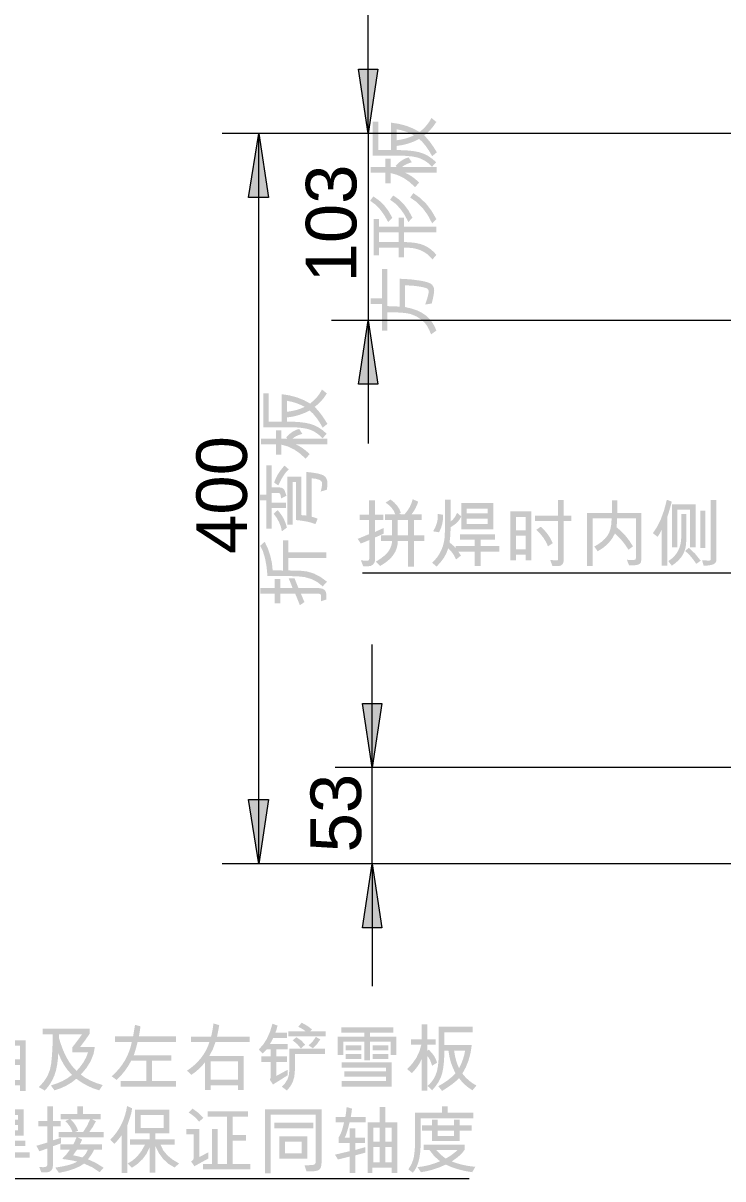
# Model space of a CAD drawing. Header units: millimetres. Extents: x 3 to 591, y 5 to 206.
# Drawn here: x 173.7 to 212.1, y 85.3 to 148.6 of the extents above; entities that cross this region are included whole.
import ezdxf

# ---------------------------------------------------------------- set-up
doc = ezdxf.new("R2010")
doc.units = ezdxf.units.MM

msp = doc.modelspace()

# ---------------------------------------------------------------- hatches: boundary and pattern name
h = msp.add_hatch(color=7)
h.paths.add_polyline_path([(192.616667, 142.592778), (192.0875, 146.120556), (193.145833, 146.120556)])
h.paths.add_polyline_path([(192.616667, 132.362222), (193.145833, 128.869722), (192.0875, 128.869722)])
h = msp.add_hatch(color=7)
h.paths.add_polyline_path([(194.835659, 141.288975), (195.009843, 141.021635), (194.825547, 140.961673), (194.674428, 140.897474), (194.556382, 140.828934), (194.471305, 140.755949), (196.376305, 140.755949), (196.376305, 140.448922), (194.637772, 140.448922), (194.821947, 140.361891), (195.012323, 140.243801), (195.2089, 140.094603), (195.411678, 139.914244), (195.187885, 139.656275), (194.886603, 139.939264), (194.564805, 140.162359), (194.22244, 140.325614), (193.859456, 140.429079), (193.859456, 139.872351), (193.562351, 139.872351), (193.562351, 140.448922), (192.746001, 140.448922), (192.746001, 140.755949), (193.562351, 140.755949), (193.562351, 141.215663), (193.859456, 141.215663), (193.859456, 140.755949), (194.181917, 140.755949), (194.126796, 140.836978), (194.296699, 141.002558), (194.471512, 141.13305), (194.651182, 141.228505)])
h.paths.add_polyline_path([(196.085264, 143.449738), (196.352603, 143.232008), (196.201604, 143.010618), (196.03965, 142.814394), (195.866741, 142.643285), (195.682876, 142.497238), (195.849998, 142.324432), (196.022287, 142.111939), (196.199744, 141.859758), (196.382369, 141.567889), (196.124951, 141.357876), (195.96186, 141.639918), (195.789261, 141.891522), (195.607153, 142.112637), (195.415537, 142.303211), (195.127398, 142.162143), (194.824427, 142.050685), (194.506678, 141.96889), (194.1742, 141.916809), (194.1742, 141.69081), (194.555779, 141.683059), (194.894363, 141.659805), (195.189952, 141.621047), (195.442547, 141.566787), (195.672524, 141.486473), (195.899504, 141.369521), (196.12359, 141.215878), (196.344886, 141.025494), (196.112824, 140.773588), (195.992401, 140.902176), (195.852651, 141.018466), (195.69347, 141.122559), (195.514756, 141.21456), (195.294717, 141.289483), (195.010807, 141.343063), (194.663025, 141.375248), (194.25137, 141.385988), (192.868922, 141.385988), (192.868922, 143.247994), (193.167681, 143.247994), (193.167681, 141.694669), (193.871032, 141.694669), (193.871032, 143.194526), (194.307698, 143.126399), (194.713978, 143.017861), (195.089872, 142.868809), (195.435381, 142.679139), (195.646221, 142.861867), (195.824814, 143.05121), (195.971162, 143.247167)])
h.paths.add_polyline_path([(194.1742, 142.830172), (194.1742, 142.226041), (194.447052, 142.271826), (194.698406, 142.332287), (194.928263, 142.407425), (195.136622, 142.497238), (194.905938, 142.612279), (194.66864, 142.70608), (194.424728, 142.778694)])
h = msp.add_hatch(color=7)
h.paths.add_polyline_path([(186.619444, 102.587778), (186.055, 106.115556), (187.148611, 106.115556)])
h.paths.add_polyline_path([(186.619444, 142.592778), (187.148611, 139.100278), (186.055, 139.100278)])
h = msp.add_hatch(color=7)
h.paths.add_polyline_path([(192.900342, 139.154552), (193.217428, 138.931121), (193.496481, 138.661077), (193.7375, 138.344524), (193.940485, 137.981566), (193.712833, 137.750056), (193.502622, 138.124495), (193.268071, 138.444105), (193.009233, 138.708835), (192.726158, 138.918632)])
h.paths.add_polyline_path([(194.580446, 137.981566), (194.580446, 137.494292), (196.356461, 137.494292), (196.356461, 137.185612), (194.580446, 137.185612), (194.580446, 136.654791), (194.934309, 136.63785), (195.241766, 136.599463), (195.502715, 136.539682), (195.717052, 136.458559), (195.90021, 136.357583), (196.067762, 136.239037), (196.219812, 136.102921), (196.356461, 135.949236), (196.138731, 135.697881), (195.998274, 135.859523), (195.842307, 135.998001), (195.670824, 136.113302), (195.483819, 136.205413), (195.281285, 136.274321), (195.063216, 136.320014), (194.829605, 136.342478), (194.580446, 136.341701), (194.580446, 135.814739), (194.284994, 135.814739), (194.284994, 136.347764), (193.209573, 136.347764), (193.209573, 135.925533), (192.912468, 135.925533), (192.912468, 137.908255), (193.209573, 137.908255), (193.209573, 137.494292), (194.284994, 137.494292), (194.284994, 137.981566)])
h.paths.add_polyline_path([(194.284994, 137.185612), (193.209573, 137.185612), (193.209573, 136.654791), (194.284994, 136.654791)])
h.paths.add_polyline_path([(193.991748, 139.205816), (194.301479, 138.990023), (194.580721, 138.714752), (194.829371, 138.380052), (195.047325, 137.985976), (194.820224, 137.750056), (194.610539, 138.147964), (194.373464, 138.484275), (194.109105, 138.758987), (193.817564, 138.9721)])
h.paths.add_polyline_path([(195.09473, 139.332595), (195.463898, 139.072981), (195.796633, 138.749754), (196.092886, 138.362964), (196.352603, 137.912664), (196.124951, 137.676744), (195.884053, 138.12924), (195.60295, 138.516107), (195.281747, 138.837449), (194.920546, 139.093368)])
h = msp.add_hatch(color=7)
h.dxf.hatch_style = 2
h.paths.add_polyline_path([(193.674799, 135.181828), (193.674799, 133.14178), (193.809675, 133.140135), (193.966254, 133.135234), (194.144538, 133.127129), (194.344526, 133.115873), (194.344526, 134.64329), (194.947831, 134.609735), (195.494912, 134.536906), (195.729006, 134.488106), (195.912044, 134.434242), (196.044026, 134.37521), (196.124951, 134.310907), (196.208047, 134.172415), (196.235745, 134.024827), (196.227288, 133.903094), (196.201983, 133.739711), (196.159936, 133.534779), (196.101249, 133.288403), (195.740754, 133.226667), (195.825719, 133.472853), (195.886344, 133.676459), (195.922681, 133.837482), (195.934782, 133.955925), (195.919348, 134.027789), (195.872494, 134.089319), (195.823807, 134.117939), (195.740547, 134.147541), (195.622665, 134.178073), (195.470107, 134.209484), (195.093489, 134.259782), (194.641631, 134.284449), (194.641631, 133.09217), (194.993668, 133.010539), (195.300746, 132.906273), (195.56297, 132.779476), (195.780441, 132.630252), (195.962765, 132.458393), (196.119508, 132.263694), (196.250723, 132.046257), (196.356461, 131.806185), (196.06542, 131.594518), (195.961335, 131.84589), (195.845003, 132.059331), (195.716371, 132.234945), (195.575389, 132.372834), (195.270154, 132.575957), (194.942594, 132.709627), (194.736517, 132.753035), (194.456491, 132.784041), (194.102568, 132.802645), (193.674799, 132.808846), (193.674799, 131.79461), (193.379899, 131.79461), (193.379899, 133.258637), (192.752065, 133.258637), (192.752065, 133.567318), (193.379899, 133.567318), (193.379899, 135.181828)])
h = msp.add_hatch(color=7)
h.paths.add_polyline_path([(188.836551, 126.415424), (189.010735, 126.148085), (188.82644, 126.088123), (188.675321, 126.023924), (188.557275, 125.955384), (188.472198, 125.882399), (190.377198, 125.882399), (190.377198, 125.575372), (188.638665, 125.575372), (188.82284, 125.488341), (189.013216, 125.370251), (189.209793, 125.221053), (189.412571, 125.040694), (189.188778, 124.782725), (188.887496, 125.065714), (188.565698, 125.288809), (188.223333, 125.452064), (187.860349, 125.555529), (187.860349, 124.998801), (187.563244, 124.998801), (187.563244, 125.575372), (186.746894, 125.575372), (186.746894, 125.882399), (187.563244, 125.882399), (187.563244, 126.342113), (187.860349, 126.342113), (187.860349, 125.882399), (188.18281, 125.882399), (188.127689, 125.963428), (188.297592, 126.129008), (188.472405, 126.259499), (188.652075, 126.354954)])
h.paths.add_polyline_path([(190.086156, 128.576188), (190.353496, 128.358458), (190.202497, 128.137068), (190.040543, 127.940844), (189.867634, 127.769735), (189.683769, 127.623688), (189.850891, 127.450882), (190.02318, 127.238389), (190.200637, 126.986208), (190.383261, 126.694339), (190.125844, 126.484326), (189.962753, 126.766368), (189.790154, 127.017972), (189.608046, 127.239086), (189.41643, 127.429661), (189.128291, 127.288592), (188.82532, 127.177135), (188.507571, 127.09534), (188.175093, 127.043259), (188.175093, 126.81726), (188.556672, 126.809509), (188.895256, 126.786255), (189.190845, 126.747497), (189.443439, 126.693237), (189.673417, 126.612923), (189.900397, 126.495971), (190.124483, 126.342328), (190.345779, 126.151944), (190.113717, 125.900038), (189.993294, 126.028626), (189.853544, 126.144916), (189.694363, 126.249009), (189.515649, 126.34101), (189.29561, 126.415933), (189.0117, 126.469512), (188.663918, 126.501698), (188.252263, 126.512438), (186.869815, 126.512438), (186.869815, 128.374444), (187.168574, 128.374444), (187.168574, 126.821119), (187.871925, 126.821119), (187.871925, 128.320976), (188.30859, 128.252849), (188.714871, 128.144311), (189.090765, 127.995259), (189.436274, 127.805589), (189.647113, 127.988317), (189.825707, 128.17766), (189.972055, 128.373617)])
h.paths.add_polyline_path([(188.175093, 127.956622), (188.175093, 127.35249), (188.447945, 127.398276), (188.699299, 127.458737), (188.929156, 127.533875), (189.137515, 127.623688), (188.906831, 127.738729), (188.669533, 127.83253), (188.42562, 127.905144)])
h = msp.add_hatch(color=7)
h.paths.add_polyline_path([(187.323465, 124.421562), (187.323465, 123.217157), (187.721443, 123.217157), (187.842788, 123.202171), (187.94062, 123.157212), (188.014991, 123.082281), (188.065952, 122.977378), (188.139264, 122.759648), (187.848222, 122.605308), (187.814598, 122.803194), (187.775738, 122.883327), (187.693882, 122.91013), (187.323465, 122.91013), (187.323465, 122.385373), (188.11942, 122.385373), (188.11942, 122.078346), (187.323465, 122.078346), (187.323465, 120.948906), (187.028014, 120.948906), (187.028014, 122.503884), (186.69508, 122.503884), (186.69508, 122.810911), (187.028014, 122.810911), (187.028014, 124.421562)])
h.paths.add_polyline_path([(187.655848, 121.97141), (187.833296, 121.753853), (187.977, 121.521205), (188.086907, 121.273468), (188.162966, 121.010642), (187.891768, 120.808346), (187.82955, 121.067159), (187.733845, 121.312846), (187.604654, 121.54551), (187.441977, 121.765256)])
h.paths.add_polyline_path([(188.030675, 124.409987), (188.26439, 124.203832), (188.121548, 124.055107), (187.97824, 123.858634), (187.834416, 123.614411), (187.690024, 123.322439), (187.465679, 123.476779), (187.548689, 123.6991), (187.670455, 123.928707), (187.831083, 124.165652)])
h.paths.add_polyline_path([(189.226261, 124.061067), (189.574164, 124.021699), (189.85065, 123.974733), (190.055822, 123.920223), (190.189785, 123.85822), (190.275964, 123.781317), (190.337648, 123.682865), (190.374735, 123.562812), (190.38712, 123.421107), (190.379679, 123.293431), (190.357354, 123.092582), (190.016703, 122.981237), (190.074719, 123.231695), (190.093873, 123.437092), (190.082393, 123.500972), (190.047916, 123.556223), (189.990391, 123.602896), (189.909767, 123.641041), (189.720907, 123.691409), (189.521712, 123.70829), (189.521712, 121.606506), (189.694862, 121.558619), (189.850236, 121.497916), (189.725662, 121.200811), (189.522065, 121.274924), (189.277592, 121.336893), (188.992296, 121.386769), (188.666226, 121.424605), (188.666226, 123.506545), (188.479915, 123.506545), (188.479915, 121.177109), (188.18281, 121.177109), (188.18281, 123.797587), (188.96278, 123.797587), (188.96278, 121.695803), (189.226261, 121.6721)])
at = {"true_color": 0x0000ff}
h = msp.add_hatch(color=5, dxfattribs=at)
h.paths.add_polyline_path([(195.053993, 122.564236), (195.356611, 122.435252), (195.301506, 122.267924), (195.223768, 122.096668), (195.123292, 121.921485), (194.999974, 121.742375), (195.545126, 121.742375), (195.548985, 121.425426), (195.122895, 121.425426), (195.122895, 120.596949), (195.703325, 120.596949), (195.699467, 120.28441), (195.122895, 120.28441), (195.122895, 118.877709), (194.802088, 118.877709), (194.802088, 120.28441), (194.241502, 120.28441), (194.227161, 120.079229), (194.182479, 119.883711), (194.10745, 119.697857), (194.002068, 119.521666), (193.866326, 119.355139), (193.700217, 119.198275), (193.503736, 119.051075), (193.276875, 118.913538), (193.040404, 119.145048), (193.286281, 119.304108), (193.486475, 119.456347), (193.640988, 119.601764), (193.749818, 119.740361), (193.825369, 119.875451), (193.880043, 120.010387), (193.913839, 120.14522), (193.926758, 120.28), (193.320421, 120.28), (193.316563, 120.596949), (193.916836, 120.596949), (193.916836, 121.425426), (193.532639, 121.425426), (193.532639, 121.742375), (194.100942, 121.742375), (194.027562, 121.917471), (193.914907, 122.082337), (193.762978, 122.237073), (193.571776, 122.381784), (193.845178, 122.552661), (194.046596, 122.385212), (194.207602, 122.208565), (194.328095, 122.022616), (194.407969, 121.827262), (194.29497, 121.750092), (194.615777, 121.742375), (194.774011, 121.941949), (194.899791, 122.145451), (194.993119, 122.35288)])
h.paths.add_polyline_path([(194.802088, 121.425426), (194.237644, 121.425426), (194.237644, 120.596949), (194.802088, 120.596949)])
h.paths.add_polyline_path([(192.676051, 119.311515), (192.676051, 120.325751), (192.216337, 120.13944), (192.046012, 120.395204), (192.672192, 120.654827), (192.672192, 121.425426), (192.152947, 121.425426), (192.149089, 121.724184), (192.672192, 121.724184), (192.672192, 122.500847), (192.986936, 122.500847), (192.986936, 121.724184), (193.451059, 121.724184), (193.451059, 121.425426), (192.986936, 121.425426), (192.986936, 120.771684), (193.178036, 120.859534), (193.32304, 120.925473), (193.421948, 120.969502), (193.474762, 120.991619), (193.474762, 120.678529), (192.986936, 120.466311), (192.986936, 119.177019), (192.950143, 119.0778), (192.876142, 118.981888), (192.761282, 118.912435), (192.603842, 118.892592), (192.449984, 118.895417), (192.346975, 118.893694), (192.216337, 119.21836), (192.531632, 119.193004), (192.60646, 119.200859), (192.649041, 119.224423)])
h = msp.add_hatch(color=5, dxfattribs=at)
h.paths.add_polyline_path([(196.367105, 118.877709), (196.123468, 119.087722), (196.286454, 119.251973), (196.42773, 119.428045), (196.547289, 119.615926), (196.645124, 119.815602), (196.721229, 120.027059), (196.775598, 120.250286), (196.808224, 120.48527), (196.819101, 120.731997), (196.819101, 122.536676), (197.145972, 122.536676), (197.145972, 121.352114), (197.247051, 121.439766), (197.338622, 121.546486), (197.420684, 121.672327), (197.493238, 121.81734), (197.714826, 121.627171), (197.714826, 122.350365), (199.479817, 122.350365), (199.479817, 120.910039), (197.714826, 120.910039), (197.714826, 121.611185), (197.629922, 121.456785), (197.509223, 121.308637), (197.345116, 121.166794), (197.137704, 121.031307), (197.119996, 120.58813), (197.078724, 120.191255), (197.197795, 120.098134), (197.291286, 120.017209), (197.359249, 119.948479), (197.401736, 119.891945), (197.411658, 119.997227), (198.449596, 119.997227), (198.449596, 120.345595), (197.653641, 120.345595), (197.653641, 120.636637), (199.569114, 120.636637), (199.569114, 120.345595), (198.774813, 120.345595), (198.774813, 119.997227), (199.797317, 119.997227), (199.797317, 119.700122), (198.774813, 119.700122), (198.774813, 118.901411), (198.449596, 118.901411), (198.449596, 119.700122), (197.552218, 119.700122), (197.571717, 119.670632), (197.613954, 119.611376), (197.703251, 119.477982), (197.43536, 119.265764), (197.342144, 119.454779), (197.238645, 119.61992), (197.124914, 119.761083), (197.001002, 119.878164), (196.91304, 119.62526), (196.778105, 119.374216), (196.596143, 119.125032)])
h.paths.add_polyline_path([(199.166727, 122.049401), (198.020199, 122.049401), (198.020199, 121.793638), (199.166727, 121.793638)])
h.paths.add_polyline_path([(199.166727, 121.498737), (198.020199, 121.498737), (198.020199, 121.205491), (199.166727, 121.205491)])
h.paths.add_polyline_path([(196.424982, 121.762218), (196.719883, 121.712609), (196.717411, 121.462478), (196.680264, 121.219685), (196.608494, 120.984126), (196.502152, 120.755699), (196.176935, 120.806962), (196.288755, 121.012841), (196.368689, 121.21624), (196.416688, 121.417158), (196.432699, 121.615595)])
h = msp.add_hatch(color=5, dxfattribs=at)
h.paths.add_polyline_path([(203.759569, 121.367548), (203.33348, 121.367548), (203.33348, 119.206784), (203.314876, 119.093096), (203.259066, 118.996771), (203.177624, 118.931521), (203.082126, 118.909679), (202.713363, 118.909679), (202.596505, 119.238204), (202.96141, 119.210643), (203.010054, 119.224285), (203.026453, 119.28175), (203.026453, 121.367548), (201.764721, 121.367548), (201.764721, 121.665204), (203.026453, 121.665204), (203.026453, 122.524549), (203.33348, 122.524549), (203.33348, 121.665204), (203.759569, 121.665204)])
h.paths.add_polyline_path([(201.560772, 119.222218), (201.253193, 119.222218), (201.253193, 119.521528), (200.726232, 119.521528), (200.726232, 119.222218), (200.417, 119.222218), (200.417, 121.89451), (201.560772, 121.89451)])
h.paths.add_polyline_path([(201.253193, 120.856572), (201.253193, 121.59961), (200.726232, 121.59961), (200.726232, 120.856572)])
h.paths.add_polyline_path([(201.253193, 119.818633), (201.253193, 120.561671), (200.726232, 120.561671), (200.726232, 119.818633)])
h.paths.add_polyline_path([(202.729348, 120.159284), (202.474135, 119.9851), (202.360128, 120.232536), (202.214857, 120.465553), (202.03827, 120.684205), (201.830316, 120.888542), (202.073953, 121.058868), (202.286972, 120.855366), (202.467176, 120.637601), (202.614618, 120.405574)])
h = msp.add_hatch(color=5, dxfattribs=at)
h.dxf.hatch_style = 2
h.paths.add_polyline_path([(207.583466, 119.214501), (207.557111, 119.096576), (207.478046, 119.012343), (207.346271, 118.961804), (207.161786, 118.944957), (207.048925, 118.946542), (206.91374, 118.95102), (206.795228, 119.25033), (206.97837, 119.238204), (207.116036, 119.234345), (207.192086, 119.240865), (207.246536, 119.260459), (207.279281, 119.293179), (207.29022, 119.339076), (207.29022, 121.52244), (206.26055, 121.52244), (206.236296, 121.023039), (206.483008, 120.814895), (206.713855, 120.572489), (206.928889, 120.295874), (207.128162, 119.9851), (206.880115, 119.798789), (206.730676, 120.0334), (206.557723, 120.260157), (206.36131, 120.479058), (206.141487, 120.690105), (205.979748, 120.398744), (205.768245, 120.138958), (205.50703, 119.910695), (205.196153, 119.713902), (205.009842, 119.972973), (205.231956, 120.105058), (205.424563, 120.245825), (205.587714, 120.395273), (205.721461, 120.553403), (205.825322, 120.735821), (205.899572, 120.958133), (205.944161, 121.220339), (205.959035, 121.52244), (204.912828, 121.52244), (204.912828, 118.901411), (204.603596, 118.901411), (204.603596, 121.81734), (205.981083, 121.81734), (205.981083, 122.504705), (206.272125, 122.504705), (206.272125, 121.81734), (207.583466, 121.81734)])
h = msp.add_hatch(color=5, dxfattribs=at)
h.paths.add_polyline_path([(209.253765, 122.435252), (209.187206, 122.172667), (209.103283, 121.88073), (209.010128, 121.591893), (209.010128, 118.925113), (208.703101, 118.925113), (208.703101, 120.892401), (208.59458, 120.680252), (208.475449, 120.508204), (208.219685, 120.70609), (208.45483, 121.058936), (208.660933, 121.48165), (208.838097, 121.974229), (208.986426, 122.536676), (209.126434, 122.484861), (209.200848, 122.453442)])
h.paths.add_polyline_path([(211.696751, 119.21836), (211.687156, 119.152421), (211.658442, 119.095163), (211.61071, 119.046587), (211.544064, 119.006693), (211.453217, 118.974447), (211.332811, 118.948815), (211.182846, 118.929799), (211.003322, 118.917396), (210.914025, 119.226628), (211.310349, 119.200721), (211.362715, 119.219462), (211.387519, 119.246472), (211.387519, 122.52069), (211.696751, 122.52069)])
h.paths.add_polyline_path([(210.565657, 119.931632), (210.256426, 119.931632), (210.256426, 121.987665), (209.559138, 121.987665), (209.559138, 119.931632), (209.26975, 119.931632), (209.26975, 122.28477), (210.565657, 122.28477)])
h.paths.add_polyline_path([(211.100336, 119.888086), (210.813153, 119.888086), (210.813153, 121.932544), (211.100336, 121.940261)])
h.paths.add_polyline_path([(210.050822, 120.341736), (210.039057, 120.106626), (210.003831, 119.892496), (209.945247, 119.69945), (209.863409, 119.527592), (209.755405, 119.36873), (209.619083, 119.215397), (209.454442, 119.067542), (209.261482, 118.925113), (209.063596, 119.177019), (209.230845, 119.293159), (209.375816, 119.424945), (209.498501, 119.572363), (209.598895, 119.7354), (209.67699, 119.914043), (209.73278, 120.10828), (209.766258, 120.318097), (209.777419, 120.543481), (209.777419, 121.75395), (210.050822, 121.75395)])
h.paths.add_polyline_path([(210.841265, 119.196862), (210.597077, 119.026537), (210.446595, 119.242846), (210.294459, 119.432851), (210.14067, 119.596502), (209.985228, 119.733746), (210.187524, 119.904072), (210.532998, 119.584367)])
h = msp.add_hatch(color=7)
h.paths.add_polyline_path([(188.248405, 120.316546), (188.248405, 119.654536), (190.325935, 119.654536), (190.325935, 119.347509), (188.248405, 119.347509), (188.248405, 118.664002), (188.91758, 118.648568), (189.292449, 118.604635), (189.658069, 118.489336), (190.01449, 118.30262), (190.361764, 118.044436), (190.125844, 117.792531), (189.833037, 118.026117), (189.50111, 118.196089), (189.130013, 118.3025), (188.719694, 118.3454), (188.224702, 118.356975), (187.101326, 118.356975), (187.049141, 118.882094), (186.965382, 119.334556), (186.850101, 119.714257), (186.703348, 120.021094), (186.946985, 120.234966), (187.123116, 119.860828), (187.254701, 119.475942), (187.341845, 119.080308), (187.38465, 118.673924), (187.953504, 118.660144), (187.953504, 120.316546)])
h.paths.add_polyline_path([(188.585197, 118.226337), (188.699643, 117.934882), (188.801274, 117.695517), (189.923548, 117.695517), (190.109376, 117.667474), (190.242702, 117.58362), (190.288383, 117.50993), (190.318769, 117.401306), (190.333859, 117.257749), (190.333652, 117.079258), (190.032689, 116.972323), (190.036547, 117.249584), (190.030242, 117.309313), (190.011329, 117.352041), (189.979806, 117.377716), (189.935675, 117.386285), (188.933014, 117.386285), (189.125388, 116.932635), (188.874585, 116.758451), (188.790361, 116.97507), (188.719625, 117.15195), (188.662428, 117.289039), (188.618821, 117.386285), (187.798613, 117.386285), (187.798613, 116.855465), (187.501508, 116.855465), (187.501508, 117.386285), (186.714924, 117.386285), (186.714924, 117.707644), (187.501508, 117.707644), (187.501508, 118.194918), (187.798613, 118.194918), (187.798613, 117.695517), (188.476057, 117.695517), (188.451045, 117.76497), (188.40743, 117.876591), (188.345212, 118.03038), (188.26439, 118.226337)])
h = msp.add_hatch(color=7)
h.paths.add_polyline_path([(192.828333, 102.587778), (193.3575, 99.095278), (192.299167, 99.095278)])
h.paths.add_polyline_path([(192.828333, 107.879444), (192.299167, 111.371944), (193.3575, 111.371944)])
h = msp.add_hatch(color=7)
h.paths.add_polyline_path([(173.853455, 90.152861), (173.546428, 90.152861), (173.546428, 90.453824), (172.474866, 90.453824), (172.474866, 90.152861), (172.215243, 90.152861), (172.215243, 92.932088), (172.88056, 92.932088), (172.88056, 93.783716), (173.187587, 93.783716), (173.187587, 92.932088), (173.853455, 92.932088)])
h.paths.add_polyline_path([(173.546428, 91.878164), (173.546428, 92.636637), (173.187587, 92.636637), (173.187587, 91.878164)])
h.paths.add_polyline_path([(172.88056, 91.878164), (172.88056, 92.636637), (172.523924, 92.636637), (172.523924, 91.878164)])
h.paths.add_polyline_path([(173.546428, 90.750929), (173.546428, 91.581059), (173.187587, 91.581059), (173.187587, 90.750929)])
h.paths.add_polyline_path([(172.88056, 90.750929), (172.88056, 91.581059), (172.523924, 91.581059), (172.523924, 90.750929)])
h.paths.add_polyline_path([(172.118229, 92.932088), (171.231875, 92.932088), (171.162835, 92.654482), (171.094623, 92.421938), (171.027236, 92.234456), (170.960677, 92.092036), (171.240143, 92.092036), (171.240143, 92.612934), (171.549375, 92.612934), (171.549375, 92.092036), (172.072478, 92.092036), (172.072478, 91.797136), (171.549375, 91.797136), (171.549375, 91.422309), (172.094527, 91.577201), (172.094527, 91.274032), (171.549375, 91.127409), (171.549375, 90.152861), (171.240143, 90.152861), (171.240143, 91.057956), (170.596324, 90.899757), (170.429857, 91.163238), (170.618321, 91.207835), (170.781877, 91.246541), (170.920525, 91.279355), (171.034264, 91.306279), (171.123096, 91.327311), (171.18702, 91.342452), (171.226036, 91.351702), (171.240143, 91.355061), (171.240143, 91.797136), (170.623885, 91.797136), (170.623885, 92.092036), (170.7081, 92.234456), (170.787044, 92.421938), (170.860614, 92.654482), (170.928707, 92.932088), (170.465686, 92.932088), (170.465686, 93.229193), (170.994301, 93.229193), (171.01455, 93.32023), (171.03392, 93.441135), (171.05236, 93.591807), (171.069818, 93.77214), (171.363064, 93.686702), (171.357156, 93.622425), (171.344323, 93.524713), (171.324462, 93.393619), (171.29747, 93.229193), (172.118229, 93.229193)])
h = msp.add_hatch(color=7)
h.dxf.hatch_style = 2
h.paths.add_polyline_path([(182.089947, 90.396498), (179.060468, 90.396498), (179.060468, 90.693603), (180.455593, 90.693603), (180.455593, 91.808711), (179.631527, 91.808711), (179.466481, 91.520787), (179.278955, 91.24909), (179.069003, 90.993722), (178.836674, 90.754788), (178.561066, 90.957084), (178.771492, 91.154566), (178.96124, 91.362959), (179.130305, 91.582268), (179.27868, 91.812501), (179.406358, 92.053663), (179.513334, 92.305761), (179.5996, 92.568802), (179.665151, 92.842791), (178.743519, 92.842791), (178.743519, 93.139896), (179.734604, 93.139896), (179.775928, 93.377186), (179.807226, 93.562334), (179.828397, 93.695289), (179.839335, 93.775999), (180.138645, 93.694419), (180.108121, 93.453744), (180.053206, 93.139896), (182.089947, 93.139896), (182.089947, 92.842791), (179.983753, 92.842791), (179.922663, 92.600437), (179.866689, 92.396789), (179.815779, 92.231898), (179.769882, 92.105816), (181.830324, 92.105816), (181.830324, 91.808711), (180.764274, 91.808711), (180.764274, 90.693603), (182.089947, 90.693603)])
h = msp.add_hatch(color=7)
h.paths.add_polyline_path([(186.131574, 92.826806), (184.249725, 92.826806), (184.102895, 92.433238), (183.916791, 92.076051), (185.787064, 92.076051), (185.787064, 90.20247), (185.477832, 90.20247), (185.477832, 90.469809), (183.982385, 90.469809), (183.982385, 90.20247), (183.672602, 90.20247), (183.672602, 91.719414), (183.516126, 91.533913), (183.340219, 91.357817), (183.144883, 91.19123), (182.930115, 91.034254), (182.690337, 91.261906), (182.913503, 91.423628), (183.116684, 91.595021), (183.299892, 91.776089), (183.46314, 91.966841), (183.606441, 92.167282), (183.729808, 92.377419), (183.833253, 92.597258), (183.916791, 92.826806), (182.905862, 92.826806), (182.905862, 93.123911), (184.006087, 93.123911), (184.041727, 93.263532), (184.075816, 93.431007), (184.108252, 93.626283), (184.13893, 93.84931), (184.455879, 93.760013), (184.414848, 93.532336), (184.381052, 93.350391), (184.35449, 93.214233), (184.335163, 93.123911), (186.131574, 93.123911)])
h.paths.add_polyline_path([(185.477832, 90.766914), (185.477832, 91.781151), (183.982385, 91.781151), (183.982385, 90.766914)])
h = msp.add_hatch(color=7)
h.paths.add_polyline_path([(190.290609, 93.139896), (188.234025, 93.139896), (188.234025, 93.415504), (189.190935, 93.415504), (189.126141, 93.471719), (189.036801, 93.533671), (188.922967, 93.601306), (188.784689, 93.674575), (188.980922, 93.890651), (189.296768, 93.71068), (189.539854, 93.524093), (189.438431, 93.419362), (190.290609, 93.419362)])
h.paths.add_polyline_path([(188.212528, 91.01441), (187.40169, 90.507292), (187.231365, 90.766914), (187.266849, 90.863653), (187.278769, 90.968659), (187.278769, 91.743668), (186.760075, 91.743668), (186.760075, 92.040773), (187.278769, 92.040773), (187.278769, 92.428828), (187.061039, 92.432687), (187.031601, 92.396617), (186.983042, 92.346284), (186.915467, 92.281688), (186.828977, 92.20283), (186.623374, 92.428828), (186.863153, 92.691439), (187.068205, 93.013737), (187.23853, 93.395669), (187.374129, 93.837183), (187.653044, 93.732453), (187.595649, 93.517754), (187.534533, 93.346051), (188.160714, 93.346051), (188.160714, 93.050599), (187.405549, 93.050599), (187.334028, 92.897155), (187.235223, 92.725933), (188.200401, 92.725933), (188.200401, 92.428828), (187.588001, 92.428828), (187.588001, 92.040773), (188.160714, 92.040773), (188.160714, 91.743668), (187.588001, 91.743668), (187.588001, 90.976927), (188.212528, 91.317578)])
h.paths.add_polyline_path([(189.995158, 92.981697), (189.805402, 92.702989), (189.585054, 92.490013), (189.353543, 92.652622), (189.570515, 92.856158), (189.751521, 93.110131)])
h.paths.add_polyline_path([(189.167233, 92.692309), (188.931312, 92.482296), (188.724538, 92.72428), (188.477662, 92.928229), (188.687675, 93.094145), (188.94399, 92.921339)])
h.paths.add_polyline_path([(190.244858, 92.181333), (188.59893, 92.181333), (188.59893, 91.244267), (188.571765, 90.939798), (188.49034, 90.660599), (188.354759, 90.406721), (188.165123, 90.178216), (187.889516, 90.384371), (188.066128, 90.578459), (188.192408, 90.784484), (188.268252, 91.002395), (188.293556, 91.23214), (188.293556, 92.466311), (190.244858, 92.466311)])
h = msp.add_hatch(color=7)
h.paths.add_polyline_path([(196.389488, 91.70398), (196.122149, 91.529245), (196.062101, 91.713627), (195.997712, 91.864935), (195.928982, 91.983171), (195.855912, 92.068334), (195.855912, 90.162782), (195.548885, 90.162782), (195.548885, 91.901867), (195.461853, 91.717373), (195.343764, 91.526834), (195.194565, 91.330196), (195.014206, 91.127409), (194.756237, 91.351203), (195.039226, 91.652571), (195.262322, 91.974558), (195.425576, 92.317113), (195.529041, 92.680183), (194.972314, 92.680183), (194.972314, 92.977288), (195.548885, 92.977288), (195.548885, 93.793637), (195.855912, 93.793637), (195.855912, 92.977288), (196.316177, 92.977288), (196.316177, 92.680183), (195.855912, 92.680183), (195.855912, 92.357722), (195.937492, 92.412843), (196.103072, 92.24294), (196.233563, 92.068127), (196.329018, 91.888457)])
h.paths.add_polyline_path([(198.550803, 90.453824), (198.332522, 90.186485), (198.111132, 90.337483), (197.914908, 90.499437), (197.743798, 90.672347), (197.597752, 90.856211), (197.424946, 90.68909), (197.212453, 90.5168), (196.960272, 90.339344), (196.668403, 90.156719), (196.45839, 90.414137), (196.740431, 90.577227), (196.992035, 90.749827), (197.21315, 90.931934), (197.403724, 91.123551), (197.262656, 91.412009), (197.151199, 91.715142), (197.069404, 92.032953), (197.017322, 92.365439), (196.791324, 92.365439), (196.783573, 91.983541), (196.760318, 91.644794), (196.721561, 91.349144), (196.667301, 91.096541), (196.586987, 90.866564), (196.470034, 90.639584), (196.316392, 90.415497), (196.126007, 90.194202), (195.873551, 90.426263), (196.002225, 90.546687), (196.118704, 90.686437), (196.222987, 90.845618), (196.315074, 91.024332), (196.389996, 91.244379), (196.443576, 91.528349), (196.475762, 91.876295), (196.486502, 92.288269), (196.486502, 93.670716), (198.348507, 93.670716), (198.348507, 93.371958), (196.795183, 93.371958), (196.795183, 92.668607), (198.295039, 92.668607), (198.226913, 92.231933), (198.118375, 91.825592), (197.969323, 91.449534), (197.779653, 91.103707), (197.96239, 90.892867), (198.151792, 90.714273), (198.347913, 90.567926)])
h.paths.add_polyline_path([(197.930686, 92.365439), (197.326554, 92.365439), (197.372339, 92.092579), (197.432801, 91.841164), (197.507938, 91.611144), (197.597752, 91.402466), (197.712792, 91.633468), (197.806594, 91.87093), (197.879208, 92.114903)])
h = msp.add_hatch(color=7)
h.paths.add_polyline_path([(178.069817, 90.477526), (177.879648, 90.186485), (177.541779, 90.299897), (177.220188, 90.443489), (176.914823, 90.617466), (176.625633, 90.822036), (176.366631, 90.618939), (176.080757, 90.445349), (175.768011, 90.301215), (175.428394, 90.186485), (175.228302, 90.457683), (175.562554, 90.565678), (175.867505, 90.697806), (176.143208, 90.854015), (176.389713, 91.034254), (176.165765, 91.274239), (175.965277, 91.554325), (175.788354, 91.874513), (175.635099, 92.234801), (175.611035, 91.877923), (175.568678, 91.556392), (175.50813, 91.270208), (175.429496, 91.019371), (175.330381, 90.791685), (175.208321, 90.574954), (175.063317, 90.369178), (174.895368, 90.174358), (174.568498, 90.364527), (174.835363, 90.651865), (175.037375, 90.963285), (175.174585, 91.298889), (175.247044, 91.658781), (175.282175, 92.021566), (175.307333, 92.365852), (175.322465, 92.691741), (175.327521, 92.999336), (175.323663, 93.256754), (174.778511, 93.256754), (174.778511, 93.565986), (177.364262, 93.565986), (177.364262, 93.298646), (177.123105, 92.954274), (176.835646, 92.567735), (177.639869, 92.567735), (177.566282, 92.175304), (177.41332, 91.790935), (177.180983, 91.414627), (176.86927, 91.046381), (177.12972, 90.8682), (177.416627, 90.713998), (177.729993, 90.583773)])
h.paths.add_polyline_path([(177.267248, 92.272283), (176.40184, 92.272283), (176.40184, 92.539623), (176.560684, 92.744149), (176.703148, 92.931881), (176.829178, 93.102767), (176.938723, 93.256754), (175.668723, 93.256754), (175.668723, 93.070443), (175.759647, 92.771105), (175.859194, 92.492373), (175.967358, 92.234234), (176.084133, 91.996676), (176.209512, 91.779684), (176.343488, 91.583247), (176.486056, 91.407351), (176.637209, 91.251984), (176.85332, 91.496827), (177.030363, 91.748491), (177.168339, 92.006977)])
h = msp.add_hatch(color=7)
h.paths.add_polyline_path([(194.161911, 92.121802), (193.852679, 92.121802), (193.852679, 92.84665), (192.721585, 92.84665), (192.721585, 91.828555), (192.412905, 91.828555), (192.412905, 92.84665), (191.255353, 92.84665), (191.255353, 92.121802), (190.948326, 92.121802), (190.948326, 93.128321), (192.412905, 93.128321), (192.412905, 93.338334), (191.150622, 93.338334), (191.150622, 93.635439), (193.991585, 93.635439), (193.991585, 93.338334), (192.721585, 93.338334), (192.721585, 93.128321), (194.161911, 93.128321)])
h.paths.add_polyline_path([(193.722041, 92.385282), (192.866555, 92.385282), (192.866555, 92.648763), (193.722041, 92.648763)])
h.paths.add_polyline_path([(192.250296, 92.385282), (191.382132, 92.385282), (191.382132, 92.648763), (192.250296, 92.648763)])
h.paths.add_polyline_path([(193.722041, 91.905725), (192.866555, 91.905725), (192.866555, 92.173065), (193.722041, 92.173065)])
h.paths.add_polyline_path([(192.250296, 91.905725), (191.382132, 91.905725), (191.382132, 92.173065), (192.250296, 92.173065)])
h.paths.add_polyline_path([(193.906147, 90.392639), (191.166056, 90.392639), (191.166056, 90.689744), (193.597466, 90.689744), (193.597466, 90.929523), (191.316537, 90.929523), (191.316537, 91.224423), (193.597466, 91.224423), (193.597466, 91.432231), (191.166056, 91.432231), (191.166056, 91.727683), (193.906147, 91.727683)])
h = msp.add_hatch(color=7)
h.paths.add_polyline_path([(170.631602, 85.670151), (170.387965, 85.880164), (170.550951, 86.044415), (170.692227, 86.220488), (170.811786, 86.408368), (170.909621, 86.608044), (170.985726, 86.819502), (171.040095, 87.042729), (171.072721, 87.277712), (171.083598, 87.524439), (171.083598, 89.329118), (171.410469, 89.329118), (171.410469, 88.144556), (171.511548, 88.232208), (171.603119, 88.338929), (171.685181, 88.464769), (171.757735, 88.609782), (171.979323, 88.419613), (171.979323, 89.142807), (173.744314, 89.142807), (173.744314, 87.702482), (171.979323, 87.702482), (171.979323, 88.403627), (171.894419, 88.249227), (171.77372, 88.101079), (171.609613, 87.959236), (171.402201, 87.823749), (171.384493, 87.380572), (171.343221, 86.983697), (171.462292, 86.890576), (171.555783, 86.809651), (171.623746, 86.740921), (171.666233, 86.684387), (171.676155, 86.789669), (172.714093, 86.789669), (172.714093, 87.138037), (171.918138, 87.138037), (171.918138, 87.429079), (173.833611, 87.429079), (173.833611, 87.138037), (173.03931, 87.138037), (173.03931, 86.789669), (174.061814, 86.789669), (174.061814, 86.492564), (173.03931, 86.492564), (173.03931, 85.693853), (172.714093, 85.693853), (172.714093, 86.492564), (171.816715, 86.492564), (171.836214, 86.463074), (171.878451, 86.403818), (171.967748, 86.270424), (171.699857, 86.058206), (171.606641, 86.247222), (171.503142, 86.412362), (171.389411, 86.553525), (171.265499, 86.670607), (171.177537, 86.417702), (171.042602, 86.166658), (170.86064, 85.917474)])
h.paths.add_polyline_path([(173.431224, 88.841844), (172.284696, 88.841844), (172.284696, 88.58608), (173.431224, 88.58608)])
h.paths.add_polyline_path([(173.431224, 88.29118), (172.284696, 88.29118), (172.284696, 87.997933), (173.431224, 87.997933)])
h.paths.add_polyline_path([(170.689479, 88.55466), (170.98438, 88.505051), (170.981908, 88.25492), (170.944761, 88.012127), (170.872991, 87.776568), (170.766649, 87.548141), (170.441432, 87.599404), (170.553252, 87.805283), (170.633186, 88.008682), (170.681185, 88.2096), (170.697196, 88.408037)])
h = msp.add_hatch(color=7)
h.paths.add_polyline_path([(175.781723, 87.280802), (175.339097, 87.126462), (175.339097, 86.046631), (175.320149, 85.914753), (175.26358, 85.811813), (175.180829, 85.742085), (175.082782, 85.708736), (175.019444, 85.702225), (174.935332, 85.697574), (174.830549, 85.694783), (174.705199, 85.693853), (174.59661, 85.985446), (174.810481, 85.977178), (174.906703, 85.984835), (174.975432, 86.007839), (175.01667, 86.046243), (175.030416, 86.100099), (175.030416, 86.999682), (174.59661, 86.846996), (174.43786, 87.150164), (175.030416, 87.324348), (175.030416, 88.217868), (174.543142, 88.217868), (174.543142, 88.50891), (175.030416, 88.50891), (175.030416, 89.313133), (175.339097, 89.313133), (175.339097, 88.50891), (175.765737, 88.50891), (175.765737, 88.217868), (175.339097, 88.217868), (175.339097, 87.447269), (175.781723, 87.587829)])
h.paths.add_polyline_path([(178.118875, 85.949617), (177.90335, 85.702121), (177.498965, 85.970425), (177.051171, 86.17341), (176.794762, 86.015496), (176.479492, 85.878304), (176.105415, 85.761885), (175.672582, 85.666292), (175.468081, 85.953476), (175.691349, 85.989418), (175.893585, 86.026968), (176.074788, 86.066133), (176.234959, 86.10692), (176.374098, 86.149335), (176.492205, 86.193383), (176.589279, 86.239073), (176.665321, 86.28641), (176.50409, 86.324142), (176.313921, 86.360479), (176.094813, 86.395473), (175.846766, 86.429174), (176.091023, 86.693275), (176.272855, 86.936292), (175.754162, 86.936292), (175.754162, 87.227334), (176.455308, 87.227334), (176.539161, 87.38195), (176.63335, 87.609326), (175.664865, 87.609326), (175.664865, 87.900919), (176.413415, 87.900919), (176.35149, 88.06308), (176.264863, 88.217179), (176.153431, 88.363217), (176.017091, 88.501193), (176.253012, 88.605923), (175.773454, 88.605923), (175.773454, 88.89917), (176.675243, 88.89917), (176.675243, 89.305416), (176.982269, 89.305416), (176.982269, 88.89917), (177.964535, 88.89917), (177.964535, 88.605923), (177.465685, 88.605923), (177.697196, 88.496783), (177.524045, 88.178387), (177.330637, 87.900919), (178.118875, 87.900919), (178.118875, 87.609326), (176.698945, 87.609326), (176.942582, 87.486956), (176.876092, 87.336888), (176.815802, 87.227334), (178.037847, 87.227334), (178.037847, 86.936292), (177.594118, 86.936292), (177.551632, 86.835532), (177.482015, 86.714359), (177.385216, 86.572826), (177.261184, 86.410984), (177.689616, 86.2142)])
h.paths.add_polyline_path([(177.387964, 88.605923), (176.296558, 88.605923), (176.445067, 88.457001), (176.56562, 88.301308), (176.658163, 88.138898), (176.722647, 87.969821), (176.540195, 87.904778), (176.993845, 87.900919), (177.200206, 88.221382)])
h.paths.add_polyline_path([(177.257326, 86.936292), (176.660911, 86.936292), (176.590442, 86.835541), (176.531238, 86.751635), (176.483402, 86.68468), (176.447039, 86.634778), (176.958567, 86.514062), (177.135852, 86.701613)])
h = msp.add_hatch(color=7)
h.paths.add_polyline_path([(179.684994, 89.202338), (179.635385, 88.936928), (179.539474, 88.613641), (179.420962, 88.269131), (179.420962, 85.656371), (179.111731, 85.656371), (179.111731, 87.730594), (178.993374, 87.577433), (178.886283, 87.447062), (178.790355, 87.339532), (178.705485, 87.254895), (178.480038, 87.47483), (178.663413, 87.67528), (178.827415, 87.88471), (178.972052, 88.103105), (179.09733, 88.330454), (179.203255, 88.566742), (179.289833, 88.811957), (179.357072, 89.066087), (179.404977, 89.329118)])
h.paths.add_polyline_path([(182.252555, 86.184986), (182.012225, 85.957334), (181.673331, 86.162593), (181.383427, 86.427796), (181.142511, 86.752944), (180.950585, 87.138037), (180.950585, 85.670151), (180.641904, 85.670151), (180.641904, 87.064726), (180.479115, 86.726564), (180.262737, 86.427314), (179.992719, 86.167028), (179.669009, 85.945759), (179.440806, 86.181127), (179.717576, 86.348258), (179.967423, 86.574351), (180.190295, 86.859458), (180.38614, 87.203632), (179.557664, 87.203632), (179.557664, 87.498532), (180.641904, 87.498532), (180.641904, 87.823749), (179.843193, 87.823749), (179.843193, 89.13509), (181.713467, 89.13509), (181.713467, 87.823749), (180.950585, 87.823749), (180.950585, 87.498532), (182.012225, 87.498532), (182.012225, 87.203632), (181.237768, 87.203632), (181.384934, 86.905872), (181.603155, 86.636845), (181.892379, 86.396549)])
h.paths.add_polyline_path([(181.404235, 88.120854), (181.404235, 88.837985), (180.15022, 88.837985), (180.15022, 88.120854)])
h = msp.add_hatch(color=7)
h.paths.add_polyline_path([(194.221442, 85.652512), (193.914415, 85.652512), (193.914415, 85.953476), (192.842853, 85.953476), (192.842853, 85.652512), (192.58323, 85.652512), (192.58323, 88.431739), (193.248547, 88.431739), (193.248547, 89.283367), (193.555574, 89.283367), (193.555574, 88.431739), (194.221442, 88.431739)])
h.paths.add_polyline_path([(193.914415, 87.377816), (193.914415, 88.136288), (193.555574, 88.136288), (193.555574, 87.377816)])
h.paths.add_polyline_path([(193.248547, 87.377816), (193.248547, 88.136288), (192.891911, 88.136288), (192.891911, 87.377816)])
h.paths.add_polyline_path([(193.914415, 86.250581), (193.914415, 87.080711), (193.555574, 87.080711), (193.555574, 86.250581)])
h.paths.add_polyline_path([(193.248547, 86.250581), (193.248547, 87.080711), (192.891911, 87.080711), (192.891911, 86.250581)])
h.paths.add_polyline_path([(192.486216, 88.431739), (191.599862, 88.431739), (191.530822, 88.154134), (191.46261, 87.92159), (191.395223, 87.734108), (191.328664, 87.591687), (191.60813, 87.591687), (191.60813, 88.112586), (191.917362, 88.112586), (191.917362, 87.591687), (192.440465, 87.591687), (192.440465, 87.296787), (191.917362, 87.296787), (191.917362, 86.921961), (192.462514, 87.076852), (192.462514, 86.773684), (191.917362, 86.627061), (191.917362, 85.652512), (191.60813, 85.652512), (191.60813, 86.557608), (190.964311, 86.399409), (190.797844, 86.66289), (190.986308, 86.707486), (191.149864, 86.746192), (191.288512, 86.779007), (191.402251, 86.80593), (191.491083, 86.826962), (191.555007, 86.842104), (191.594023, 86.851354), (191.60813, 86.854713), (191.60813, 87.296787), (190.991872, 87.296787), (190.991872, 87.591687), (191.076087, 87.734108), (191.155031, 87.92159), (191.228601, 88.154134), (191.296694, 88.431739), (190.833673, 88.431739), (190.833673, 88.728844), (191.362288, 88.728844), (191.382537, 88.819881), (191.401907, 88.940787), (191.420347, 89.091458), (191.437805, 89.271792), (191.731051, 89.186353), (191.725143, 89.122076), (191.71231, 89.024365), (191.692449, 88.89327), (191.665457, 88.728844), (192.486216, 88.728844)])
h = msp.add_hatch(color=7)
h.paths.add_polyline_path([(198.379927, 88.659391), (195.495417, 88.659391), (195.495417, 87.39766), (195.488096, 87.058559), (195.466203, 86.760593), (195.42984, 86.503761), (195.379111, 86.288063), (195.316074, 86.103578), (195.242754, 85.940384), (195.159201, 85.798481), (195.065469, 85.677868), (194.817973, 85.86032), (194.925969, 86.028062), (195.012621, 86.198904), (195.07788, 86.372847), (195.121693, 86.549891), (195.150718, 86.739345), (195.171578, 86.951382), (195.18417, 87.186053), (195.18839, 87.44341), (195.18839, 88.956496), (196.660686, 88.956496), (196.660686, 89.305416), (196.981493, 89.305416), (196.981493, 88.956496), (198.379927, 88.956496)])
h.paths.add_polyline_path([(198.295039, 87.978089), (197.629171, 87.978089), (197.629171, 87.413645), (196.122149, 87.413645), (196.122149, 87.978089), (195.56487, 87.978089), (195.56487, 88.272989), (196.122149, 88.272989), (196.122149, 88.582221), (196.424766, 88.582221), (196.424766, 88.272989), (197.322144, 88.272989), (197.322144, 88.582221), (197.629171, 88.582221), (197.629171, 88.272989), (198.295039, 88.272989)])
h.paths.add_polyline_path([(197.322144, 87.694765), (197.322144, 87.978089), (196.429176, 87.978089), (196.429176, 87.694765)])
h.paths.add_polyline_path([(198.486862, 85.999226), (198.320946, 85.702121), (197.912806, 85.771359), (197.535051, 85.86411), (197.187682, 85.980321), (196.870699, 86.119943), (196.538936, 85.975671), (196.201799, 85.857909), (195.859288, 85.766708), (195.511402, 85.702121), (195.321233, 85.981036), (195.633996, 86.0228), (195.943968, 86.090246), (196.251254, 86.183427), (196.555955, 86.302395), (196.243072, 86.578898), (195.971116, 86.921961), (195.661884, 86.921961), (195.661884, 87.203632), (197.902574, 87.203632), (197.902574, 86.931883), (197.777422, 86.768671), (197.617803, 86.608044), (197.423766, 86.449897), (197.195365, 86.294127), (197.494365, 86.187044), (197.809281, 86.102235), (198.140113, 86.039646)])
h.paths.add_polyline_path([(197.512314, 86.921961), (196.343737, 86.921961), (196.610112, 86.648007), (196.870699, 86.448467), (197.06831, 86.567951), (197.241116, 86.686661), (197.389117, 86.804647)])
h = msp.add_hatch(color=7)
h.paths.add_polyline_path([(183.587715, 88.683094), (183.351795, 88.465364), (183.233663, 88.608395), (183.097547, 88.740627), (182.943448, 88.862006), (182.771365, 88.972482), (182.995159, 89.186353), (183.319549, 88.948573)])
h.paths.add_polyline_path([(186.155276, 85.856462), (183.567871, 85.856462), (183.567871, 86.151362), (184.063414, 86.151362), (184.063414, 88.071245), (184.370441, 88.071245), (184.370441, 86.151362), (184.889686, 86.151362), (184.889686, 88.74042), (183.815918, 88.74042), (183.815918, 89.035871), (186.038418, 89.035871), (186.038418, 88.74042), (185.198366, 88.74042), (185.198366, 87.734452), (185.921561, 87.734452), (185.921561, 87.439001), (185.198366, 87.439001), (185.198366, 86.151362), (186.155276, 86.151362)])
h.paths.add_polyline_path([(183.851747, 86.448467), (183.096031, 86.030646), (182.91413, 86.290268), (183.017827, 86.371297), (183.052485, 86.460594), (183.052485, 87.775793), (182.658366, 87.775793), (182.658366, 88.071245), (183.371639, 88.071245), (183.371639, 86.533905), (183.851747, 86.789669)])
h = msp.add_hatch(color=7)
h.paths.add_polyline_path([(190.062406, 86.232942), (190.055387, 86.107256), (190.034363, 86.002189), (189.999387, 85.91769), (189.95051, 85.853706), (189.8765, 85.806594), (189.766886, 85.772815), (189.621615, 85.752471), (189.440635, 85.745667), (189.240544, 85.75118), (189.12975, 86.084114), (189.316199, 86.085784), (189.463786, 86.090866), (189.572514, 86.099461), (189.64238, 86.111674), (189.686598, 86.133809), (189.71831, 86.17217), (189.737413, 86.226861), (189.743804, 86.297985), (189.743804, 88.849561), (187.282628, 88.849561), (187.282628, 85.648654), (186.964025, 85.648654), (186.964025, 89.146666), (190.062406, 89.146666)])
h.paths.add_polyline_path([(189.617024, 88.112586), (187.47886, 88.112586), (187.47886, 88.408037), (189.617024, 88.408037)])
h.paths.add_polyline_path([(189.287949, 86.448467), (187.742341, 86.448467), (187.742341, 87.664999), (189.287949, 87.664999)])
h.paths.add_polyline_path([(188.980922, 86.743918), (188.980922, 87.370099), (188.052124, 87.370099), (188.052124, 86.743918)])

# ---------------------------------------------------------------- linework, layer by layer
at = {"color": 7, "lineweight": 0}
for points in [[(192.616667, 142.592778), (192.616667, 149.330833)], [(232.515833, 142.592778), (184.608611, 142.592778)], [(186.619444, 102.587778), (186.619444, 142.592778)], [(232.515833, 142.592778), (190.605833, 142.592778)], [(192.616667, 142.592778), (192.616667, 132.362222)], [(237.525278, 132.362222), (190.605833, 132.362222)], [(192.616667, 132.362222), (192.616667, 125.624167)], [(192.828333, 107.879444), (192.828333, 114.6175)], [(236.043611, 107.879444), (190.8175, 107.879444)], [(192.828333, 102.587778), (192.828333, 107.879444)], [(232.833333, 102.587778), (184.608611, 102.587778)], [(232.833333, 102.587778), (190.8175, 102.587778)], [(192.828333, 102.587778), (192.828333, 95.885)], [(198.155278, 85.336944), (153.387778, 85.336944)]]:
    msp.add_lwpolyline(points, dxfattribs=at)
for points in [[(192.616667, 142.592778), (192.0875, 146.120556), (193.145833, 146.120556)], [(186.619444, 142.592778), (187.148611, 139.100278), (186.055, 139.100278)], [(192.616667, 132.362222), (193.145833, 128.869722), (192.0875, 128.869722)], [(192.828333, 107.879444), (192.299167, 111.371944), (193.3575, 111.371944)], [(186.619444, 102.587778), (186.055, 106.115556), (187.148611, 106.115556)], [(192.828333, 102.587778), (193.3575, 99.095278), (192.299167, 99.095278)]]:
    msp.add_lwpolyline(points, close=True, dxfattribs=at)
at = {"color": 5, "lineweight": 0, "true_color": 0x0000ff}
msp.add_lwpolyline([(192.299167, 118.533333), (229.023333, 118.533333)], dxfattribs=at)

# ---------------------------------------------------------------- texts
at = {"color": 7, "char_height": 2.772729, "attachment_point": 7, "rotation": 90}
for s, insert in [('{\\fArialUnicodeMS|b0|i0|c0;103}', (192.012552, 134.439046)), ('{\\fArialUnicodeMS|b0|i0|c0;400}', (186.013435, 119.565484)), ('{\\fArialUnicodeMS|b0|i0|c0;53}', (192.26897, 103.221365))]:
    msp.add_mtext(s, dxfattribs=dict(at, insert=insert))

doc.saveas('drawing.dxf')
